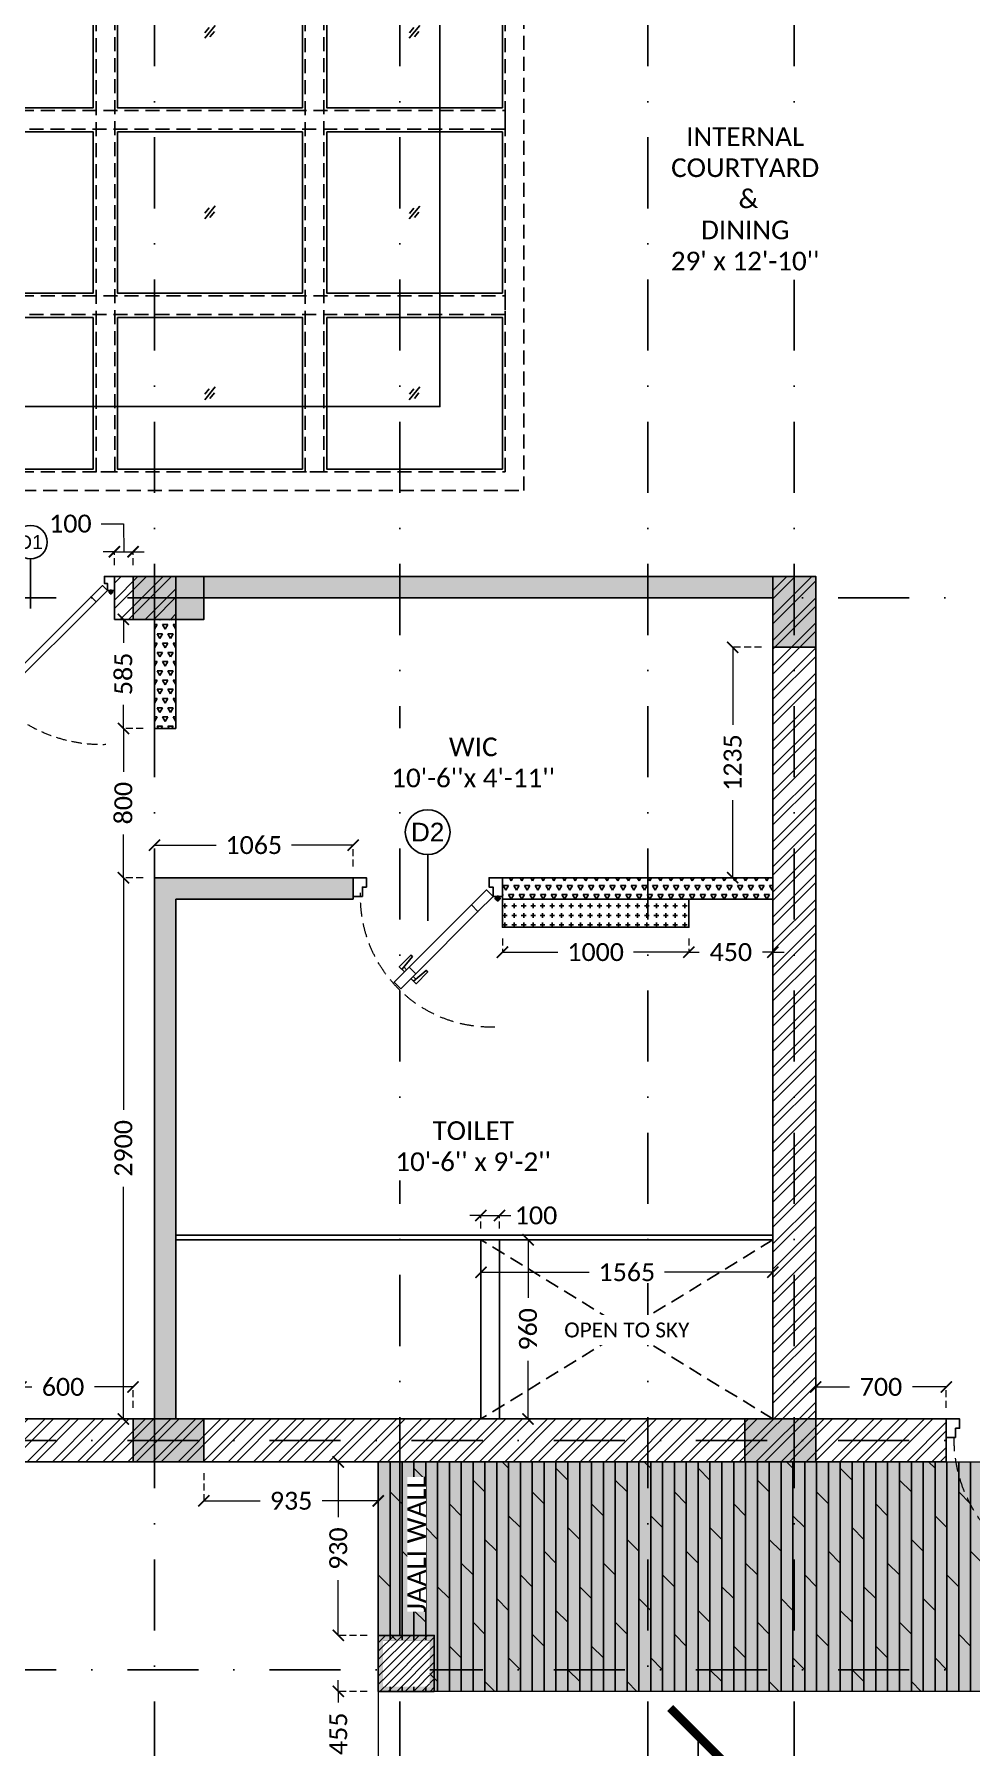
# Model space of a CAD drawing. Header units: millimetres. Extents: x -15000 to 28550, y -17045 to 28620.
# Drawn here: x 4350 to 9371, y -1527 to 7650 of the extents above; entities that cross this region are included whole.
import ezdxf
from ezdxf.enums import TextEntityAlignment as Align

# ---------------------------------------------------------------- set-up
doc = ezdxf.new("R2010")
doc.units = ezdxf.units.MM
doc.header["$LTSCALE"] = 150
for name, pattern in [('3BHK-W(SB)$0$HIDDEN', [0.375, 0.25, -0.125]), ('DASHDOTX2', [50.8, 25.4, -12.7, 0, -12.7]), ('DASHED', [0.75, 0.5, -0.25]), ('HIDDEN', [0])]:
    doc.linetypes.add(name, pattern=pattern)
for name, color, linetype in [('ad-Arrow', 32, 'Continuous'), ('ad-Column', 3, 'Continuous'), ('ad-Column Hatch', 125, 'Continuous'), ('ad-Door', 11, 'Continuous'), ('ad-Elevation 10', 8, 'Continuous'), ('ad-Furniture', 8, 'Continuous'), ('ad-Grid', 8, 'DASHDOTX2'), ('ad-Ledge wall', 6, 'Continuous'), ('ad-MS Columns', 1, 'Continuous'), ('ad-RCC', 3, 'Continuous'), ('ad-RCC Hatch', 125, 'Continuous'), ('ad-Text main', 7, 'Continuous'), ('ad-Text Main_Door&window Label', 7, 'Continuous'), ('ad-Wall', 240, 'Continuous'), ('ad-Wall hatch', 8, 'Continuous')]:
    doc.layers.add(name, color=color, linetype=linetype)
doc.layers.add('ad-Dimension', color=5, linetype='Continuous', lineweight=0, true_color=0x0000ff)
doc.layers.add('ad-Glass Sectionline', color=140, linetype='Continuous', true_color=0x00bfff)
doc.layers.add('ad-Verandah', color=7, linetype='Continuous', true_color=0xa57c52)
doc.layers.get('ad-Furniture').off()
doc.styles.add('6 U T S R N_Corridor-Basement$0$Standard', font='arial.ttf')
doc.styles.add('New Text Style', font='arial.ttf', dxfattribs={"height": 100})
doc.styles.get("Standard").update_dxf_attribs({"font": 'calibril.ttf'})
doc.dimstyles.new('A-100-DIM-INT (MM-FT)', dxfattribs={"dimscale": 50, "dimtxt": 2.4, "dimasz": 1, "dimexe": 5, "dimexo": 100, "dimgap": 1, "dimtad": 0, "dimdec": 0, "dimdsep": 46, "dimtxsty": 'Standard', "dimblk": 'ARCHTICK', "dimcen": 0.025, "dimse1": 1, "dimse2": 1, "dimclrd": 256, "dimclre": 256, "dimclrt": 256, "dimazin": 2, "dimtfac": 1, "dimtdec": 0, "dimtix": 1, "dimtmove": 2, "dimatfit": 3, "dimldrblk": 'ARCHTICK', "dimfxl": 1, "dimtolj": 1, "dimtzin": 0, "dimarcsym": 0})
doc.dimstyles.new('A-75-DIM-INT (Framing)', dxfattribs={"dimscale": 100, "dimtxt": 0.8, "dimasz": 0.5, "dimexe": 0, "dimexo": 0.5, "dimgap": 0.5, "dimtad": 0, "dimdec": 0, "dimdsep": 46, "dimtxsty": 'Standard', "dimblk": 'ARCHTICK', "dimcen": 0.025, "dimclrd": 256, "dimclre": 256, "dimclrt": 256, "dimazin": 2, "dimtfac": 1, "dimtdec": 0, "dimtmove": 1, "dimatfit": 0, "dimldrblk": 'ARCHTICK', "dimfxl": 1, "dimtfill": 1, "dimtolj": 1, "dimtzin": 0, "dimarcsym": 0})

# ---------------------------------------------------------------- blocks, each defined once
blk = doc.blocks.new('1625W_Grid')
at = {"layer": 'ad-Grid', "ltscale": 0.1}
for points in [[(7993.6, -3643.6), (7993.6, -3393.6), (7640, -3190), (7640, 15870), (7993.6, 16073.6), (7993.6, 16323.6)], [(4995, -3190), (4995, 15870)], [(6310, -3190), (6310, 15870)], [(8425, -3190), (8425, 15870)], [(15900, 4630), (-3780, 4630)], [(15900, 115), (-3780, 115)], [(15900, -1115), (-3780, -1115)]]:
    blk.add_lwpolyline(points, dxfattribs=at)
blk = doc.blocks.new('_ArchTick')
at = {"color": 0, "linetype": 'ByBlock', "const_width": 0.15}
blk.add_lwpolyline([(-0.5, -0.5), (0.5, 0.5)], dxfattribs=at)
blk = doc.blocks.new('A$Cfbd26d3a')
at = {"transparency": 33554559}
h = blk.add_hatch(color=256, dxfattribs=at)
h.dxf.hatch_style = 1
h.set_gradient(color1=(153, 204, 0), color2=(63, 127, 0), name='INVSPHERICAL')
h.paths.add_polyline_path([(0, 960), (-1465, 960), (-1465, 0), (0, 0)])
at = {"layer": 'ad-Elevation 10', "linetype": 'DASHED'}
for points in [[(0, 0), (-1565, 960)], [(0, 960), (-1565, 0)]]:
    blk.add_lwpolyline(points, dxfattribs=at)
at = {"layer": 'ad-Elevation 10'}
for points in [[(-1565, 0), (-1465, 0), (-1465, 960), (-1565, 960)], [(0, 960), (-1465, 960), (-1465, 0), (0, 0)]]:
    blk.add_lwpolyline(points, close=True, dxfattribs=at)
at = {"layer": 'ad-Text main', "color": 0, "insert": (-782.6, 476.4), "char_height": 80, "width": 664.949, "attachment_point": 5, "bg_fill": 2}
blk.add_mtext('OPEN TO SKY', dxfattribs=at)
blk = doc.blocks.new('$ZCDB_AUDIT_GENERATED_C85C')
at = {"color": 8}
for points in [[(675, 75), (141.8, 359.5)], [(50, 25), (50, 0), (0, 0), (0, 50), (25, 50)], [(700, 0), (0, 0)], [(625, 75), (75, 75)], [(625, 25), (75, 25)], [(675, 50), (700, 50), (700, 0), (650, 0), (650, 25)]]:
    blk.add_lwpolyline(points, dxfattribs=at)
for points in [[(75, 25), (25, 25), (25, 75), (75, 75)], [(675, 25), (625, 25), (625, 75), (675, 75)]]:
    blk.add_lwpolyline(points, close=True, dxfattribs=at)
at = {"color": 140}
for points in [[(625, 60), (75, 60)], [(625, 40), (75, 40)]]:
    blk.add_lwpolyline(points, dxfattribs=at)
at = {"color": 8, "linetype": 'HIDDEN'}
blk.add_arc((497.1, 38.3), 473.6, 122.81509, 175.55912, dxfattribs=at)
blk = doc.blocks.new('*U128')
blk.add_blockref('$ZCDB_AUDIT_GENERATED_C85C', (0, 0))
blk = doc.blocks.new('zw$B45')
blk.add_wipeout([(0, 0), (115, 0), (115, -930), (0, -930)])
at = {"layer": 'ad-Elevation 10'}
blk.add_lwpolyline([(115, -930), (115, 0), (0, 0), (0, -930)], close=True, dxfattribs=at)
at = {"layer": 'ad-Elevation 10', "insert": (205.6, -442, 0), "char_height": 100, "width": 720.07, "attachment_point": 5, "rotation": 90, "style": '6 U T S R N_Corridor-Basement$0$Standard', "bg_fill": 3, "box_fill_scale": 1, "bg_fill_color": 257, "bg_fill_transparency": 0}
blk.add_mtext('{\\fCalibri Light|b0|i0|c0|p34;JAALI WALL}', dxfattribs=at)
blk = doc.blocks.new('zw$EEF9')
at = {"layer": 'ad-Glass Sectionline'}
for points in [[(-28.2, -34.6), (28.2, 34.6)], [(-26.8, -5.8), (-3.4, 23.4)], [(-0.3, -27.4), (23.6, 1.4)]]:
    blk.add_lwpolyline(points, dxfattribs=at)
blk = doc.blocks.new('A$C27ce84ff')
at = {"true_color": 0x7f5f3f, "transparency": 33554610}
h = blk.add_hatch(dxfattribs=at)
h.set_pattern_fill('DOTS', color=37, scale=20, angle=360)
h.set_pattern_definition([(360, (-800139.518, 271344.397), (15.875, 31.75), [0, -31.75])])
h.paths.add_polyline_path([(450, -2530), (2915, -2530), (2915, -450), (450, -450)])
at = {"layer": 'ad-Elevation 10', "linetype": 'DASHED'}
for points in [[(0, -2980), (3365, -2980), (3365, 0), (0, 0)], [(100, -2880), (3265, -2880), (3265, -100), (100, -100)], [(1071.7, -100), (1171.7, -100), (1171.7, -2880), (1071.7, -2880)], [(2193.3, -100), (2293.3, -100), (2293.3, -2880), (2193.3, -2880)], [(100, -943.3), (3265, -943.3), (3265, -1043.3), (100, -1043.3)], [(100, -1936.7), (3265, -1936.7), (3265, -2036.7), (100, -2036.7)]]:
    blk.add_lwpolyline(points, close=True, dxfattribs=at)
at = {"layer": 'ad-Elevation 10'}
blk.add_lwpolyline([(450, -2530), (2915, -2530), (2915, -450), (450, -450)], close=True, dxfattribs=at)
at = {"layer": 'ad-Glass Sectionline', "transparency": 33554585}
for points in [[(115, -115), (1056.7, -115), (1056.7, -928.3), (115, -928.3)], [(1186.7, -115), (2178.3, -115), (2178.3, -928.3), (1186.7, -928.3)], [(2308.3, -115), (3250, -115), (3250, -928.3), (2308.3, -928.3)], [(115, -1058.3), (1056.7, -1058.3), (1056.7, -1921.7), (115, -1921.7)], [(1186.7, -1058.3), (2178.3, -1058.3), (2178.3, -1921.7), (1186.7, -1921.7)], [(2308.3, -1058.3), (3250, -1058.3), (3250, -1921.7), (2308.3, -1921.7)], [(1056.7, -2051.7), (115, -2051.7), (115, -2865), (1056.7, -2865)], [(1186.7, -2051.7), (2178.3, -2051.7), (2178.3, -2865), (1186.7, -2865)], [(2308.3, -2051.7), (3250, -2051.7), (3250, -2865), (2308.3, -2865)]]:
    blk.add_lwpolyline(points, close=True, dxfattribs=at)
for p in [(585.8, -521.7), (1682.5, -521.7), (2779.2, -521.7), (585.8, -1490), (1682.4, -1488.3), (2779.2, -1490), (585.8, -2458.3), (1682.5, -2458.3), (2779.2, -2458.3)]:
    blk.add_blockref('zw$EEF9', p)
at = {"layer": 'ad-Text main', "insert": (1682.5, 80.9), "char_height": 80, "width": 1164.819, "attachment_point": 5}
blk.add_mtext('SKYLIGHT ABOVE', dxfattribs=at)
blk = doc.blocks.new('zw$66EE')
blk.add_blockref('A$C27ce84ff', (3610, 8185))
at = {"rotation": 359.9999999999998}
blk.add_blockref('A$Cfbd26d3a', (8310, 230), dxfattribs=at)
at = {"layer": 'ad-Furniture'}
blk.add_blockref('zw$B45', (6195, 0), dxfattribs=at)
at = {"layer": 'ad-Glass Sectionline'}
blk.add_lwpolyline([(8310, 1215), (5110, 1215), (5110, 1190), (8310, 1190)], close=True, dxfattribs=at)
at = {"xscale": -1, "rotation": 179.9999999999999}
blk.add_blockref('*U128', (6045, 1215), dxfattribs=at)
blk = doc.blocks.new('zw$6540')
at = {"layer": 'ad-Text main', "char_height": 100, "attachment_point": 5, "bg_fill": 2}
for s, insert, width in [("INTERNAL COURTYARD^J & ^JDINING\\P29' x 12'-10''", (8161.8, 6768), 930.855), ("WIC\\P10'-6''x 4'-11''", (6703.8, 3747.8), 1380.84), ("TOILET\\P10'-6'' x 9'-2''", (6703.8, 1691.2), 1380.84)]:
    blk.add_mtext(s, dxfattribs=dict(at, insert=insert, width=width))
blk = doc.blocks.new('*U149')
for p, q in [((-8, -111), (-42, -111)), ((-25, -128), (-25, -94)), ((-811, -761), (-796, -776)), ((-746, -826), (-761, -811))]:
    blk.add_line(p, q)
for points in [[(-1150, -100), (-1150, -50), (-1129, -50), (-1129, -36), (-1129, 0), (-1200, 0), (-1200, -100)], [(-50, -100), (0, -100), (0, 0), (-71, 0), (-71, -36), (-71, -50), (-50, -50)], [(-50, -100), (-131, -181), (-166, -145), (-85, -65)], [(-131, -181), (-747, -797), (-782, -762), (-166, -145)], [(-828, -878), (-747, -797), (-782, -762), (-863, -842)]]:
    blk.add_lwpolyline(points, close=True)
for points in [[(-808, -787), (-836, -760), (-773, -697), (-765, -705), (-822, -774)], [(-773, -823), (-745, -850), (-683, -788), (-690, -780), (-759, -837)]]:
    blk.add_lwpolyline(points)
blk.add_circle((-25, -111), 11.1)
at = {"color": 8, "linetype": 'DASHED', "lineweight": 0}
blk.add_arc((-93, -153), 1047, 178.1881, 271.8119, dxfattribs=at)
at = {"layer": 'ad-Text Main_Door&window Label'}
blk.add_line((-600, 125), (-600, -230), dxfattribs=at)
blk.add_circle((-600, 245), 120, dxfattribs=at)
at = {"layer": 'ad-Text Main_Door&window Label', "style": 'New Text Style'}
blk.add_attdef('D1', text='', height=100, dxfattribs=at).set_placement((-600, 245), align=Align.MIDDLE_CENTER)
blk = doc.blocks.new('*U154')
for p, q in [((8.3, -111.1), (41.7, -111.1)), ((25, -127.8), (25, -94.4)), ((563.8, -513.3), (548.9, -528.2)), ((498.7, -578.5), (513.6, -563.6))]:
    blk.add_line(p, q)
for points in [[(50, -100), (0, -100), (0, 0), (71.4, 0), (71.4, -35.7), (71.4, -50), (50, -50)], [(800, -100), (800, -50), (778.6, -50), (778.6, -35.7), (778.6, 0), (850, 0), (850, -100)], [(50, -100), (130.8, -180.8), (166.2, -145.5), (85.4, -64.6)], [(130.8, -180.8), (499.5, -549.5), (534.9, -514.2), (166.2, -145.5)], [(580.3, -630.3), (499.5, -549.5), (534.9, -514.2), (615.7, -595)]]:
    blk.add_lwpolyline(points, close=True)
for points in [[(560.7, -540), (588.2, -512.5), (525.4, -449.7), (517.5, -457.6), (574.5, -526.2)], [(525.4, -575.4), (497.9, -602.8), (435.1, -540), (442.9, -532.2), (511.5, -589.2)]]:
    blk.add_lwpolyline(points)
blk.add_circle((25, -111.1), 11.1)
at = {"color": 8, "linetype": 'DASHED', "lineweight": 0}
blk.add_arc((66, -108.5), 741.9, 268.18808, 1.81192, dxfattribs=at)
at = {"layer": 'ad-Text Main_Door&window Label'}
blk.add_line((425, 125), (425, -230), dxfattribs=at)
blk.add_circle((425.3, 245), 120, dxfattribs=at)
at = {"layer": 'ad-Text Main_Door&window Label', "style": 'New Text Style'}
blk.add_attdef('D1', text='', height=100, dxfattribs=at).set_placement((425.3, 245), align=Align.MIDDLE_CENTER)
blk = doc.blocks.new('*U151')
for p, q in [((-528.5, 478), (-513.6, 492.9)), ((-463.3, 543.1), (-478.2, 528.2)), ((-8.3, 111.1), (-41.7, 111.1)), ((-25, 127.8), (-25, 94.4))]:
    blk.add_line(p, q)
for points in [[(-545, 595), (-464.2, 514.2), (-499.5, 478.8), (-580.3, 559.6)], [(-130.8, 180.8), (-464.2, 514.2), (-499.5, 478.8), (-166.2, 145.5)], [(-750, 100), (-750, 50), (-728.6, 50), (-728.6, 35.7), (-728.6, 0), (-800, 0), (-800, 100)], [(-50, 100), (-130.8, 180.8), (-166.2, 145.5), (-85.4, 64.6)], [(-50, 100), (0, 100), (0, 0), (-71.4, 0), (-71.4, 35.7), (-71.4, 50), (-50, 50)]]:
    blk.add_lwpolyline(points, close=True)
for points in [[(-490, 540), (-462.5, 567.5), (-399.7, 504.7), (-407.6, 496.8), (-476.2, 553.8)], [(-525.4, 504.7), (-552.8, 477.2), (-490, 414.3), (-482.2, 422.2), (-539.2, 490.8)]]:
    blk.add_lwpolyline(points)
blk.add_circle((-25, 111.1), 11.1)
at = {"color": 8, "linetype": 'DASHED', "lineweight": 0}
blk.add_arc((-62.1, 102.1), 698.3, 88.18808, 181.81192, dxfattribs=at)
at = {"layer": 'ad-Text Main_Door&window Label'}
blk.add_line((-400, -125), (-400, 230), dxfattribs=at)
blk.add_circle((-400.3, -245), 120, dxfattribs=at)
at = {"layer": 'ad-Text Main_Door&window Label', "style": 'New Text Style'}
blk.add_attdef('D1', text='', height=100, dxfattribs=at).set_placement((-400.3, -245), align=Align.MIDDLE_CENTER)
blk = doc.blocks.new('zw$6266')
at = {"layer": 'ad-Wall hatch', "transparency": 33554610}
h = blk.add_hatch(dxfattribs=at)
h.set_pattern_fill('ANSI32', color=256, scale=10)
h.set_pattern_definition([(45, (388744.33, 102900.03), (-67.35192, 67.35192), []), (45, (388789.235, 102900.03), (-67.35192, 67.35192), [])])
h.paths.add_polyline_path([(230, 8875), (230, 9105), (0, 9105), (0, 8645), (2830, 8645), (2830, 4745), (0, 4745), (0, 0), (9240, 0), (9240, 230), (8540, 230), (8540, 4745), (8310, 4745), (8310, 230), (230, 230), (230, 4515), (3880, 4515), (3880, 4745), (3060, 4745), (3060, 8875)])
h = blk.add_hatch(dxfattribs=at)
h.set_pattern_fill('ANSI32', color=256, scale=10)
h.set_pattern_definition([(45, (-426007.42, 282103.77), (-67.351921, 67.351921), []), (45, (-425962.52, 282103.77), (-67.351921, 67.351921), [])])
h.paths.add_polyline_path([(4780, 4515), (5110, 4515), (5110, 4745), (4780, 4745)])
h = blk.add_hatch(dxfattribs=at)
h.set_pattern_fill('TRIANG', color=256, scale=6)
h.set_pattern_definition([(60, (11478.835, 4630), (-28.575, 49.49335), [28.575, -28.575]), (120, (11478.835, 4630), (-57.15, 3e-08), [28.575, -28.575]), (0, (11464.547, 4654.747), (28.575, 49.49335), [28.575, -28.575])])
h.paths.add_polyline_path([(5110, 4630), (8310, 4630), (8310, 4745), (5110, 4745)])
h = blk.add_hatch(dxfattribs=at)
h.set_pattern_fill('TRIANG', color=256, scale=6)
h.set_pattern_definition([(60, (5110, 10500), (-28.575, 49.49335), [28.575, -28.575]), (120, (5110, 10500), (-57.15, 3e-08), [28.575, -28.575]), (0, (5095.712, 10524.747), (28.575, 49.49335), [28.575, -28.575])])
h.paths.add_polyline_path([(5110, 3930.1), (5110, 4515), (4995, 4515), (4995, 3930.1)])
h = blk.add_hatch(dxfattribs=at)
h.set_pattern_fill('TRIANG', color=256, scale=6)
h.set_pattern_definition([(60, (5720.683, 13626.185), (-28.575, 49.49335), [28.575, -28.575]), (120, (5720.683, 13626.185), (-57.15, 3e-08), [28.575, -28.575]), (0, (5706.395, 13650.93), (28.575, 49.49335), [28.575, -28.575])])
h.paths.add_polyline_path([(6060, 3015), (6060, 3130), (4995, 3130), (4995, 230), (5110, 230), (5110, 3015)])
h = blk.add_hatch(dxfattribs=at)
h.set_pattern_fill('TRIANG', color=256, scale=6)
h.set_pattern_definition([(60, (11478.835, 3015), (-28.575, 49.49335), [28.575, -28.575]), (120, (11478.835, 3015), (-57.15, 3e-08), [28.575, -28.575]), (0, (11464.547, 3039.747), (28.575, 49.49335), [28.575, -28.575])])
h.paths.add_polyline_path([(6860, 3015), (8310, 3015), (8310, 3130), (6860, 3130)])
h = blk.add_hatch(dxfattribs=at)
h.set_pattern_fill('PLUS', color=256, scale=2)
h.set_pattern_definition([(0, (6860, 2877.7), (0, 50.8), [25.4, -25.4]), (90, (6872.7, 2865), (-50.8, 3e-15), [25.4, -25.4])])
h.paths.add_polyline_path([(6860, 3015), (7860, 3015), (7860, 2865), (6860, 2865)])
at = {"layer": 'ad-Ledge wall'}
blk.add_lwpolyline([(6860, 3015), (7860, 3015), (7860, 2865), (6860, 2865)], close=True, dxfattribs=at)
at = {"layer": 'ad-Wall'}
for points in [[(230, 8875), (230, 9105), (0, 9105), (0, 8645), (2830, 8645), (2830, 4745), (0, 4745), (0, 0), (9240, 0), (9240, 230), (8540, 230), (8540, 4745), (8310, 4745), (8310, 230), (230, 230), (230, 4515), (3880, 4515), (3880, 4745), (3060, 4745), (3060, 8875)], [(4780, 4515), (5110, 4515), (5110, 4745), (4780, 4745)], [(5110, 4630), (8310, 4630), (8310, 4745), (5110, 4745)], [(5110, 3930.1), (5110, 4515), (4995, 4515), (4995, 3930.1)], [(6060, 3015), (6060, 3130), (4995, 3130), (4995, 230), (5110, 230), (5110, 3015)], [(6860, 3015), (8310, 3015), (8310, 3130), (6860, 3130)]]:
    blk.add_lwpolyline(points, close=True, dxfattribs=at)
at = {"layer": 'ad-Door', "ltscale": 5, "xscale": 0.7499999997027537, "yscale": 0.7499999997027537, "zscale": 0.7499999997027537}
blk.add_blockref('*U149', (4780, 4745), dxfattribs=at).add_auto_attribs({'D1': 'D1'})
at = {"layer": 'ad-Door', "ltscale": 5}
ref = blk.add_blockref('*U151', (6860, 3130), dxfattribs=dict(at, xscale=-1, rotation=180))
ref.add_attrib('D1', 'D2', dxfattribs={"layer": 'ad-Text Main_Door&window Label', "height": 100, "style": 'New Text Style'}).set_placement((6459.7, 3375), align=Align.MIDDLE_CENTER)
ref = blk.add_blockref('*U154', (10090, 230), dxfattribs=dict(at, xscale=-1, rotation=359.9999999999999))
ref.add_attrib('D1', 'D3', dxfattribs={"layer": 'ad-Text Main_Door&window Label', "height": 100, "rotation": 360, "style": 'New Text Style'}).set_placement((9664.7, 476.8), align=Align.MIDDLE_CENTER)
blk = doc.blocks.new('zw$B0BD')
blk.add_wipeout([(0, 0), (250, 0), (250, -250), (0, -250)])
at = {"layer": 'ad-MS Columns'}
h = blk.add_hatch(dxfattribs=at)
h.set_pattern_fill('ANSI31', color=256, scale=10)
h.set_pattern_definition([(45, (4e-12, -250), (-22.4506, 22.4506), [])])
h.paths.add_polyline_path([(0, 0), (250, 0), (250, -250), (0, -250)])
at = {"layer": 'ad-MS Columns', "const_width": 1}
blk.add_lwpolyline([(0, 0), (250, 0), (250, -250), (0, -250)], close=True, dxfattribs=at)
blk = doc.blocks.new('A$Cc8f236af')
at = {"layer": 'ad-MS Columns'}
blk.add_blockref('zw$B0BD', (-5900, -14575), dxfattribs=at)
blk = doc.blocks.new('zw$6AA0')
at = {"layer": 'ad-Column Hatch', "transparency": 33554687}
h = blk.add_hatch(color=256, dxfattribs=at)
h.dxf.hatch_style = 1
h.paths.add_polyline_path([(0, -230), (380, -230), (380, 0), (0, 0)])
at = {"layer": 'ad-Column'}
blk.add_lwpolyline([(0, -230), (380, -230), (380, 0), (0, 0)], close=True, dxfattribs=at)
blk = doc.blocks.new('A$C42b14ea2')
at = {"layer": 'ad-RCC Hatch', "transparency": 33554687}
h = blk.add_hatch(dxfattribs=at)
h.set_pattern_fill('ANSI31', color=256, scale=10)
h.set_pattern_definition([(45, (13250, 8645), (-22.45064, 22.45064), [])])
h.paths.add_polyline_path([(0, 0), (300, 0), (300, 300), (0, 300)])
at = {"layer": 'ad-RCC'}
blk.add_lwpolyline([(0, 0), (300, 0), (300, 300), (0, 300)], close=True, dxfattribs=at)
blk = doc.blocks.new('1625W_Columns')
at = {"layer": 'ad-Column', "xscale": -1}
for p, rotation in [((4880, 4515), 180), ((8540, 4365), 270), ((4880, 0), 180), ((8160, 0), 180)]:
    blk.add_blockref('zw$6AA0', p, dxfattribs=dict(at, rotation=rotation))
at = {"layer": 'ad-RCC'}
blk.add_blockref('A$C42b14ea2', (6195, -1230), dxfattribs=at)
blk = doc.blocks.new('*D41')
at = {"layer": 'ad-Dimension', "lineweight": -2}
for p, q in [((5980.6, -14850), (5980.6, -14790)), ((5980.6, -14850), (5980.6, -14909.5)), ((5980.6, -15305), (5980.6, -15245.5)), ((5980.6, -15305), (5980.6, -15365))]:
    blk.add_line(p, q, dxfattribs=at)
at = {"layer": 'ad-Dimension', "linetype": '3BHK-W(SB)$0$HIDDEN', "lineweight": -2}
for p, q in [((6135, -14850), (5980.6, -14850)), ((6135, -15305), (5980.6, -15305))]:
    blk.add_line(p, q, dxfattribs=at)
at = {"layer": 'Defpoints', "color": 0}
for p in [(5980.6, -14850), (6195, -14850), (6195, -15305)]:
    blk.add_point(p, dxfattribs=at)
at = {"layer": 'ad-Dimension', "lineweight": -2, "xscale": 60, "yscale": 60, "zscale": 60}
for p, rotation in [((5980.6, -14850), 270), ((5980.6, -15305), 90)]:
    blk.add_blockref('_ArchTick', p, dxfattribs=dict(at, rotation=rotation))
at = {"layer": 'ad-Dimension', "insert": (5980.6, -15077.5), "char_height": 96, "attachment_point": 5, "rotation": 90, "bg_fill": 3, "box_fill_scale": 1.1, "bg_fill_color": 257, "bg_fill_transparency": 0}
blk.add_mtext('\\A1;455', dxfattribs=at)
blk = doc.blocks.new('*D45')
at = {"layer": 'ad-Dimension', "linetype": '3BHK-W(SB)$0$HIDDEN', "lineweight": -2}
for p, q in [((6135, -13620), (5980.6, -13620)), ((6135, -14550), (5980.6, -14550))]:
    blk.add_line(p, q, dxfattribs=at)
at = {"layer": 'ad-Dimension', "lineweight": -2}
for p, q in [((5980.6, -13620), (5980.6, -13916.3)), ((5980.6, -14550), (5980.6, -14253.7))]:
    blk.add_line(p, q, dxfattribs=at)
at = {"layer": 'Defpoints', "color": 0}
for p in [(6195, -13620), (5980.6, -14550), (6195, -14550)]:
    blk.add_point(p, dxfattribs=at)
at = {"layer": 'ad-Dimension', "lineweight": -2, "xscale": 60, "yscale": 60, "zscale": 60}
for p, rotation in [((5980.6, -13620), 90), ((5980.6, -14550), 270)]:
    blk.add_blockref('_ArchTick', p, dxfattribs=dict(at, rotation=rotation))
at = {"layer": 'ad-Dimension', "insert": (5980.6, -14085), "char_height": 96, "attachment_point": 5, "rotation": 90, "bg_fill": 3, "box_fill_scale": 1.1, "bg_fill_color": 257, "bg_fill_transparency": 0}
blk.add_mtext('\\A1;930', dxfattribs=at)
blk = doc.blocks.new('*D46')
at = {"layer": 'ad-Dimension', "linetype": '3BHK-W(SB)$0$HIDDEN', "lineweight": -2}
for p, q in [((5260, -13680), (5260, -13828.9)), ((6195, -13680), (6195, -13828.9))]:
    blk.add_line(p, q, dxfattribs=at)
at = {"layer": 'ad-Dimension', "lineweight": -2}
for p, q in [((5260, -13828.9), (5560.9, -13828.9)), ((6195, -13828.9), (5894.1, -13828.9))]:
    blk.add_line(p, q, dxfattribs=at)
at = {"layer": 'Defpoints', "color": 0}
for p in [(5260, -13620), (6195, -13620), (6195, -13828.9)]:
    blk.add_point(p, dxfattribs=at)
at = {"layer": 'ad-Dimension', "lineweight": -2, "xscale": 60, "yscale": 60, "zscale": 60, "rotation": 180}
blk.add_blockref('_ArchTick', (5260, -13828.9), dxfattribs=at)
at = {"layer": 'ad-Dimension', "lineweight": -2, "xscale": 60, "yscale": 60, "zscale": 60}
blk.add_blockref('_ArchTick', (6195, -13828.9), dxfattribs=at)
at = {"layer": 'ad-Dimension', "insert": (5727.5, -13828.9), "char_height": 96, "attachment_point": 5, "bg_fill": 3, "box_fill_scale": 1.1, "bg_fill_color": 257, "bg_fill_transparency": 0}
blk.add_mtext('\\A1;935', dxfattribs=at)
blk = doc.blocks.new('*D56')
at = {"layer": 'ad-Dimension', "linetype": '3BHK-W(SB)$0$HIDDEN', "lineweight": -2}
for p, q in [((8540, -13330), (8540, -13218.6)), ((9240, -13330), (9240, -13218.6))]:
    blk.add_line(p, q, dxfattribs=at)
at = {"layer": 'ad-Dimension', "lineweight": -2}
for p, q in [((8540, -13218.6), (8721.9, -13218.6)), ((9240, -13218.6), (9058.1, -13218.6))]:
    blk.add_line(p, q, dxfattribs=at)
at = {"layer": 'Defpoints', "color": 0}
for p in [(9240, -13218.6), (8540, -13390), (9240, -13390)]:
    blk.add_point(p, dxfattribs=at)
at = {"layer": 'ad-Dimension', "lineweight": -2, "xscale": 60, "yscale": 60, "zscale": 60, "rotation": 180}
blk.add_blockref('_ArchTick', (8540, -13218.6), dxfattribs=at)
at = {"layer": 'ad-Dimension', "lineweight": -2, "xscale": 60, "yscale": 60, "zscale": 60}
blk.add_blockref('_ArchTick', (9240, -13218.6), dxfattribs=at)
at = {"layer": 'ad-Dimension', "insert": (8890, -13218.6), "char_height": 96, "attachment_point": 5, "bg_fill": 3, "box_fill_scale": 1.1, "bg_fill_color": 257, "bg_fill_transparency": 0}
blk.add_mtext('\\A1;700', dxfattribs=at)
blk = doc.blocks.new('*D57')
at = {"layer": 'ad-Dimension', "linetype": '3BHK-W(SB)$0$HIDDEN', "lineweight": -2}
for p, q in [((8250, -9255), (8094.8, -9255)), ((8250, -10490), (8094.8, -10490))]:
    blk.add_line(p, q, dxfattribs=at)
at = {"layer": 'ad-Dimension', "lineweight": -2}
for p, q in [((8094.8, -9255), (8094.8, -9671.2)), ((8094.8, -10490), (8094.8, -10073.8))]:
    blk.add_line(p, q, dxfattribs=at)
at = {"layer": 'Defpoints', "color": 0}
for p in [(8310, -9255), (8094.8, -10490), (8310, -10490)]:
    blk.add_point(p, dxfattribs=at)
at = {"layer": 'ad-Dimension', "lineweight": -2, "xscale": 60, "yscale": 60, "zscale": 60}
for p, rotation in [((8094.8, -9255), 90), ((8094.8, -10490), 270)]:
    blk.add_blockref('_ArchTick', p, dxfattribs=dict(at, rotation=rotation))
at = {"layer": 'ad-Dimension', "insert": (8094.8, -9872.5), "char_height": 96, "attachment_point": 5, "rotation": 90, "bg_fill": 3, "box_fill_scale": 1.1, "bg_fill_color": 257, "bg_fill_transparency": 0}
blk.add_mtext('\\A1;1235', dxfattribs=at)
blk = doc.blocks.new('*D58')
at = {"layer": 'ad-Dimension', "linetype": '3BHK-W(SB)$0$HIDDEN', "lineweight": -2}
for p, q in [((4995, -10430), (4995, -10315.3)), ((6060, -10430), (6060, -10315.3))]:
    blk.add_line(p, q, dxfattribs=at)
at = {"layer": 'ad-Dimension', "lineweight": -2}
for p, q in [((4995, -10315.3), (5326.2, -10315.3)), ((6060, -10315.3), (5728.8, -10315.3))]:
    blk.add_line(p, q, dxfattribs=at)
at = {"layer": 'Defpoints', "color": 0}
for p in [(6060, -10315.3), (4995, -10490), (6060, -10490)]:
    blk.add_point(p, dxfattribs=at)
at = {"layer": 'ad-Dimension', "lineweight": -2, "xscale": 60, "yscale": 60, "zscale": 60, "rotation": 180}
blk.add_blockref('_ArchTick', (4995, -10315.3), dxfattribs=at)
at = {"layer": 'ad-Dimension', "lineweight": -2, "xscale": 60, "yscale": 60, "zscale": 60}
blk.add_blockref('_ArchTick', (6060, -10315.3), dxfattribs=at)
at = {"layer": 'ad-Dimension', "insert": (5527.5, -10315.3), "char_height": 96, "attachment_point": 5, "bg_fill": 3, "box_fill_scale": 1.1, "bg_fill_color": 257, "bg_fill_transparency": 0}
blk.add_mtext('\\A1;1065', dxfattribs=at)
blk = doc.blocks.new('*D64')
at = {"layer": 'ad-Dimension', "linetype": '3BHK-W(SB)$0$HIDDEN', "lineweight": -2}
for p, q in [((4280, -13330), (4280, -13218.6)), ((4880, -13330), (4880, -13218.6))]:
    blk.add_line(p, q, dxfattribs=at)
at = {"layer": 'ad-Dimension', "lineweight": -2}
for p, q in [((4280, -13218.6), (4337.3, -13218.6)), ((4880, -13218.6), (4672.7, -13218.6))]:
    blk.add_line(p, q, dxfattribs=at)
at = {"layer": 'Defpoints', "color": 0}
for p in [(4880, -13218.6), (4280, -13390), (4880, -13390)]:
    blk.add_point(p, dxfattribs=at)
at = {"layer": 'ad-Dimension', "lineweight": -2, "xscale": 60, "yscale": 60, "zscale": 60, "rotation": 180}
blk.add_blockref('_ArchTick', (4280, -13218.6), dxfattribs=at)
at = {"layer": 'ad-Dimension', "lineweight": -2, "xscale": 60, "yscale": 60, "zscale": 60}
blk.add_blockref('_ArchTick', (4880, -13218.6), dxfattribs=at)
at = {"layer": 'ad-Dimension', "insert": (4505, -13218.6), "char_height": 96, "attachment_point": 5, "bg_fill": 3, "box_fill_scale": 1.1, "bg_fill_color": 257, "bg_fill_transparency": 0}
blk.add_mtext('\\A1;600', dxfattribs=at)
blk = doc.blocks.new('*D65')
at = {"layer": 'ad-Dimension', "linetype": '3BHK-W(SB)$0$HIDDEN', "lineweight": -2}
for p, q in [((4935, -9105), (4828.4, -9105)), ((4935, -9690), (4828.4, -9690))]:
    blk.add_line(p, q, dxfattribs=at)
at = {"layer": 'ad-Dimension', "lineweight": -2}
for p, q in [((4828.4, -9105), (4828.4, -9231.3)), ((4828.4, -9690), (4828.4, -9563.7))]:
    blk.add_line(p, q, dxfattribs=at)
at = {"layer": 'Defpoints', "color": 0}
for p in [(4995, -9105), (4828.4, -9690), (4995, -9690)]:
    blk.add_point(p, dxfattribs=at)
at = {"layer": 'ad-Dimension', "lineweight": -2, "xscale": 60, "yscale": 60, "zscale": 60}
for p, rotation in [((4828.4, -9105), 90), ((4828.4, -9690), 270)]:
    blk.add_blockref('_ArchTick', p, dxfattribs=dict(at, rotation=rotation))
at = {"layer": 'ad-Dimension', "insert": (4828.4, -9397.5), "char_height": 96, "attachment_point": 5, "rotation": 90, "bg_fill": 3, "box_fill_scale": 1.1, "bg_fill_color": 257, "bg_fill_transparency": 0}
blk.add_mtext('\\A1;585', dxfattribs=at)
blk = doc.blocks.new('*D66')
at = {"layer": 'ad-Dimension', "linetype": '3BHK-W(SB)$0$HIDDEN', "lineweight": -2}
for p, q in [((4935, -9690), (4828.4, -9690)), ((4935, -10490), (4828.4, -10490))]:
    blk.add_line(p, q, dxfattribs=at)
at = {"layer": 'ad-Dimension', "lineweight": -2}
for p, q in [((4828.4, -9690), (4828.4, -9921.4)), ((4828.4, -10490), (4828.4, -10258.6))]:
    blk.add_line(p, q, dxfattribs=at)
at = {"layer": 'Defpoints', "color": 0}
for p in [(4995, -9690), (4828.4, -10490), (4995, -10490)]:
    blk.add_point(p, dxfattribs=at)
at = {"layer": 'ad-Dimension', "lineweight": -2, "xscale": 60, "yscale": 60, "zscale": 60}
for p, rotation in [((4828.4, -9690), 90), ((4828.4, -10490), 270)]:
    blk.add_blockref('_ArchTick', p, dxfattribs=dict(at, rotation=rotation))
at = {"layer": 'ad-Dimension', "insert": (4828.4, -10090), "char_height": 96, "attachment_point": 5, "rotation": 90, "bg_fill": 3, "box_fill_scale": 1.1, "bg_fill_color": 257, "bg_fill_transparency": 0}
blk.add_mtext('\\A1;800', dxfattribs=at)
blk = doc.blocks.new('*D67')
at = {"layer": 'ad-Dimension', "linetype": '3BHK-W(SB)$0$HIDDEN', "lineweight": -2}
for p, q in [((4935, -10490), (4828.4, -10490)), ((4935, -13390), (4828.4, -13390))]:
    blk.add_line(p, q, dxfattribs=at)
at = {"layer": 'ad-Dimension', "lineweight": -2}
for p, q in [((4828.4, -10490), (4828.4, -11734.3)), ((4828.4, -13390), (4828.4, -12145.7))]:
    blk.add_line(p, q, dxfattribs=at)
at = {"layer": 'Defpoints', "color": 0}
for p in [(4995, -10490), (4828.4, -13390), (4995, -13390)]:
    blk.add_point(p, dxfattribs=at)
at = {"layer": 'ad-Dimension', "lineweight": -2, "xscale": 60, "yscale": 60, "zscale": 60}
for p, rotation in [((4828.4, -10490), 90), ((4828.4, -13390), 270)]:
    blk.add_blockref('_ArchTick', p, dxfattribs=dict(at, rotation=rotation))
at = {"layer": 'ad-Dimension', "insert": (4828.4, -11940), "char_height": 96, "attachment_point": 5, "rotation": 90, "bg_fill": 3, "box_fill_scale": 1.1, "bg_fill_color": 257, "bg_fill_transparency": 0}
blk.add_mtext('\\A1;2900', dxfattribs=at)
blk = doc.blocks.new('*D68')
at = {"layer": 'ad-Dimension', "linetype": '3BHK-W(SB)$0$HIDDEN', "lineweight": -2}
for p, q in [((6860, -10815), (6860, -10888.6)), ((7860, -10815), (7860, -10888.6))]:
    blk.add_line(p, q, dxfattribs=at)
at = {"layer": 'ad-Dimension', "lineweight": -2}
for p, q in [((6860, -10888.6), (7156.6, -10888.6)), ((7860, -10888.6), (7563.4, -10888.6))]:
    blk.add_line(p, q, dxfattribs=at)
at = {"layer": 'Defpoints', "color": 0}
for p in [(6860, -10755), (7860, -10755), (7860, -10888.6)]:
    blk.add_point(p, dxfattribs=at)
at = {"layer": 'ad-Dimension', "lineweight": -2, "xscale": 60, "yscale": 60, "zscale": 60, "rotation": 180}
blk.add_blockref('_ArchTick', (6860, -10888.6), dxfattribs=at)
at = {"layer": 'ad-Dimension', "lineweight": -2, "xscale": 60, "yscale": 60, "zscale": 60}
blk.add_blockref('_ArchTick', (7860, -10888.6), dxfattribs=at)
at = {"layer": 'ad-Dimension', "insert": (7360, -10888.6), "char_height": 96, "attachment_point": 5, "bg_fill": 3, "box_fill_scale": 1.1, "bg_fill_color": 257, "bg_fill_transparency": 0}
blk.add_mtext('\\A1;1000', dxfattribs=at)
blk = doc.blocks.new('*D70')
at = {"layer": 'ad-Dimension', "lineweight": -2}
for p, q in [((4709.3, -8592.4), (4829.3, -8592.4)), ((4829.3, -8592.4), (4830, -8743.1)), ((4780, -8743.1), (4720, -8743.1)), ((4780, -8743.1), (4880, -8743.1)), ((4880, -8743.1), (4940, -8743.1))]:
    blk.add_line(p, q, dxfattribs=at)
at = {"layer": 'ad-Dimension', "linetype": '3BHK-W(SB)$0$HIDDEN', "lineweight": -2}
for p, q in [((4780, -8815), (4780, -8743.1)), ((4880, -8815), (4880, -8743.1))]:
    blk.add_line(p, q, dxfattribs=at)
at = {"layer": 'Defpoints', "color": 0}
for p in [(4880, -8743.1), (4780, -8875), (4880, -8875)]:
    blk.add_point(p, dxfattribs=at)
at = {"layer": 'ad-Dimension', "lineweight": -2, "xscale": 60, "yscale": 60, "zscale": 60}
blk.add_blockref('_ArchTick', (4780, -8743.1), dxfattribs=at)
at = {"layer": 'ad-Dimension', "lineweight": -2, "xscale": 60, "yscale": 60, "zscale": 60, "rotation": 180}
blk.add_blockref('_ArchTick', (4880, -8743.1), dxfattribs=at)
at = {"layer": 'ad-Dimension', "insert": (4544.2, -8592.4), "char_height": 96, "attachment_point": 5, "bg_fill": 3, "box_fill_scale": 1.1, "bg_fill_color": 257, "bg_fill_transparency": 0}
blk.add_mtext('\\A1;100', dxfattribs=at)
blk = doc.blocks.new('*D77')
at = {"layer": 'ad-Dimension', "linetype": '3BHK-W(SB)$0$HIDDEN', "lineweight": -2}
for p, q in [((6745, -12490), (6745, -12604.1)), ((8310, -12490), (8310, -12604.1))]:
    blk.add_line(p, q, dxfattribs=at)
at = {"layer": 'ad-Dimension', "lineweight": -2}
for p, q in [((6745, -12604.1), (7326.2, -12604.1)), ((8310, -12604.1), (7728.8, -12604.1))]:
    blk.add_line(p, q, dxfattribs=at)
at = {"layer": 'Defpoints', "color": 0}
for p in [(6745, -12430), (8310, -12430), (8310, -12604.1)]:
    blk.add_point(p, dxfattribs=at)
at = {"layer": 'ad-Dimension', "lineweight": -2, "xscale": 60, "yscale": 60, "zscale": 60, "rotation": 180}
blk.add_blockref('_ArchTick', (6745, -12604.1), dxfattribs=at)
at = {"layer": 'ad-Dimension', "lineweight": -2, "xscale": 60, "yscale": 60, "zscale": 60}
blk.add_blockref('_ArchTick', (8310, -12604.1), dxfattribs=at)
at = {"layer": 'ad-Dimension', "insert": (7527.5, -12604.1), "char_height": 96, "attachment_point": 5, "bg_fill": 3, "box_fill_scale": 1.1, "bg_fill_color": 257, "bg_fill_transparency": 0}
blk.add_mtext('\\A1;1565', dxfattribs=at)
blk = doc.blocks.new('*D78')
at = {"layer": 'ad-Dimension', "linetype": '3BHK-W(SB)$0$HIDDEN', "lineweight": -2}
for p, q in [((6805, -12430), (6997.7, -12430)), ((6805, -13390), (6997.7, -13390))]:
    blk.add_line(p, q, dxfattribs=at)
at = {"layer": 'ad-Dimension', "lineweight": -2}
for p, q in [((6997.7, -12430), (6997.7, -12741.3)), ((6997.7, -13390), (6997.7, -13078.7))]:
    blk.add_line(p, q, dxfattribs=at)
at = {"layer": 'Defpoints', "color": 0}
for p in [(6745, -12430), (6745, -13390), (6997.7, -13390)]:
    blk.add_point(p, dxfattribs=at)
at = {"layer": 'ad-Dimension', "lineweight": -2, "xscale": 60, "yscale": 60, "zscale": 60}
for p, rotation in [((6997.7, -12430), 90), ((6997.7, -13390), 270)]:
    blk.add_blockref('_ArchTick', p, dxfattribs=dict(at, rotation=rotation))
at = {"layer": 'ad-Dimension', "insert": (6997.7, -12910), "char_height": 96, "attachment_point": 5, "rotation": 90, "bg_fill": 3, "box_fill_scale": 1.1, "bg_fill_color": 257, "bg_fill_transparency": 0}
blk.add_mtext('\\A1;960', dxfattribs=at)
blk = doc.blocks.new('*D79')
at = {"layer": 'ad-Dimension', "lineweight": -2}
for p, q in [((6745, -12299.6), (6685, -12299.6)), ((6745, -12299.6), (6845, -12299.6)), ((6845, -12299.6), (6905, -12299.6))]:
    blk.add_line(p, q, dxfattribs=at)
at = {"layer": 'ad-Dimension', "linetype": '3BHK-W(SB)$0$HIDDEN', "lineweight": -2}
for p, q in [((6745, -12370), (6745, -12299.6)), ((6845, -12370), (6845, -12299.6))]:
    blk.add_line(p, q, dxfattribs=at)
at = {"layer": 'Defpoints', "color": 0}
for p in [(6845, -12299.6), (6745, -12430), (6845, -12430)]:
    blk.add_point(p, dxfattribs=at)
at = {"layer": 'ad-Dimension', "lineweight": -2, "xscale": 60, "yscale": 60, "zscale": 60}
blk.add_blockref('_ArchTick', (6745, -12299.6), dxfattribs=at)
at = {"layer": 'ad-Dimension', "lineweight": -2, "xscale": 60, "yscale": 60, "zscale": 60, "rotation": 180}
blk.add_blockref('_ArchTick', (6845, -12299.6), dxfattribs=at)
at = {"layer": 'ad-Dimension', "insert": (7040.6, -12299.6), "char_height": 96, "attachment_point": 5, "bg_fill": 3, "box_fill_scale": 1.1, "bg_fill_color": 257, "bg_fill_transparency": 0}
blk.add_mtext('\\A1;100', dxfattribs=at)
blk = doc.blocks.new('*D18')
at = {"layer": 'ad-Dimension', "linetype": '3BHK-W(SB)$0$HIDDEN', "lineweight": -2}
for p, q in [((7860, -10815), (7860, -10888.6)), ((8310, -10815), (8310, -10888.6))]:
    blk.add_line(p, q, dxfattribs=at)
at = {"layer": 'ad-Dimension', "lineweight": -2}
for p, q in [((7860, -10888.6), (7800, -10888.6)), ((7860, -10888.6), (7914.9, -10888.6)), ((8310, -10888.6), (8255.1, -10888.6)), ((8310, -10888.6), (8370, -10888.6))]:
    blk.add_line(p, q, dxfattribs=at)
at = {"layer": 'Defpoints', "color": 0}
for p in [(7860, -10755), (8310, -10755), (8310, -10888.6)]:
    blk.add_point(p, dxfattribs=at)
at = {"layer": 'ad-Dimension', "lineweight": -2, "xscale": 60, "yscale": 60, "zscale": 60}
blk.add_blockref('_ArchTick', (7860, -10888.6), dxfattribs=at)
at = {"layer": 'ad-Dimension', "lineweight": -2, "xscale": 60, "yscale": 60, "zscale": 60, "rotation": 180}
blk.add_blockref('_ArchTick', (8310, -10888.6), dxfattribs=at)
at = {"layer": 'ad-Dimension', "insert": (8085, -10888.6), "char_height": 96, "attachment_point": 5, "bg_fill": 3, "box_fill_scale": 1.1, "bg_fill_color": 257, "bg_fill_transparency": 0}
blk.add_mtext('\\A1;450', dxfattribs=at)
blk = doc.blocks.new('zw$6CCD')
at = {"layer": 'ad-Verandah', "transparency": 33554534}
h = blk.add_hatch(color=256, dxfattribs=at)
h.dxf.hatch_style = 1
h.paths.add_polyline_path([(6195, -13620), (12120, -13620), (12120, -4745), (13640, -4745), (13640, -8875), (14550, -8875), (14550, -14850), (6195, -14850)])
at = {"layer": 'ad-Verandah', "transparency": 33554687}
h = blk.add_hatch(dxfattribs=at)
h.set_pattern_fill('DOLMIT', color=256, scale=10, angle=90)
h.set_pattern_definition([(90, (6195, -14830), (-63.5, 2e-14), []), (135, (6195, -14830), (-127, -127), [89.8026, -179.605])])
h.paths.add_polyline_path([(6195, -13620), (12120, -13620), (12120, -4745), (13640, -4745), (13640, -8875), (14550, -8875), (14550, -14850), (6195, -14850)])
at = {"layer": 'ad-Verandah', "lineweight": 9}
for points in [[(6195, -13620), (12120, -13620), (12120, -4745), (13640, -4745), (13640, -8875), (14550, -8875), (14550, -14850), (6195, -14850)], [(6195, -14850), (6195, -15305), (9625, -15305), (9625, -14850)]]:
    blk.add_lwpolyline(points, close=True, dxfattribs=at)
at = {"layer": 'ad-Arrow'}
blk.add_leader([(7910, -15089.4, 0), (7910, -15856, 0)], dimstyle='A-100-DIM-INT (MM-FT)', override={"dimscale": 1, "dimasz": 300, "dimgap": 50, "dimtad": 0}, dxfattribs=at)
blk = doc.blocks.new('1625_West Villa')
at = {"layer": 'ad-Verandah'}
blk.add_blockref('zw$6CCD', (0, 13620), dxfattribs=at)
at = {"layer": 'ad-Furniture'}
blk.add_blockref('zw$66EE', (0, 0), dxfattribs=at)
blk.add_blockref('zw$6266', (0, 0))
blk.add_blockref('1625W_Columns', (0, 0))
at = {"layer": 'ad-MS Columns'}
blk.add_blockref('A$Cc8f236af', (12120, 13620), dxfattribs=at)
at = {"layer": 'ad-Text main'}
blk.add_blockref('zw$6540', (0, 0), dxfattribs=at)
blk = doc.blocks.new('zw$FA3C')
at = {"layer": 'ad-Dimension'}
for base, p1, p2, picture, middle in [((4880, -8743.1), (4780, -8875), (4880, -8875), '*D70', (4649.3, -8592.4)), ((4880, -13218.6), (4280, -13390), (4880, -13390), '*D64', (4505, -13218.6))]:
    dim = blk.add_linear_dim(base=base, p1=p1, p2=p2, dimstyle='A-75-DIM-INT (Framing)', override={"dimscale": 120, "dimblk": 'ArchTick', "dimfxl": 10, "dimtfill": 1, "dimtfillclr": 0}, dxfattribs=at)
    dim.commit()
    dim.dimension.update_dxf_attribs({"geometry": picture, "text_midpoint": middle, "dimtype": 128})
for base, p1, p2, picture, middle in [((4828.4, -9690), (4995, -9105), (4995, -9690), '*D65', (4828.4, -9397.5)), ((8094.8, -10490), (8310, -9255), (8310, -10490), '*D57', (8094.8, -9872.5)), ((5980.6, -14550), (6195, -13620), (6195, -14550), '*D45', (5980.6, -14085))]:
    dim = blk.add_linear_dim(base=base, p1=p1, p2=p2, angle=90, dimstyle='A-75-DIM-INT (Framing)', override={"dimscale": 120, "dimblk": 'ArchTick', "dimfxl": 10, "dimtfill": 1, "dimtfillclr": 0}, dxfattribs=at)
    dim.commit()
    dim.dimension.update_dxf_attribs({"geometry": picture, "text_midpoint": middle})
for base, p1, p2, picture, middle in [((6060, -10315.3), (4995, -10490), (6060, -10490), '*D58', (5527.5, -10315.3)), ((7860, -10888.6), (6860, -10755), (7860, -10755), '*D68', (7360, -10888.6)), ((8310, -12604.1), (6745, -12430), (8310, -12430), '*D77', (7527.5, -12604.1)), ((9240, -13218.6), (8540, -13390), (9240, -13390), '*D56', (8890, -13218.6))]:
    dim = blk.add_linear_dim(base=base, p1=p1, p2=p2, dimstyle='A-75-DIM-INT (Framing)', override={"dimscale": 120, "dimblk": 'ArchTick', "dimfxl": 10, "dimtfill": 1, "dimtfillclr": 0}, dxfattribs=at)
    dim.commit()
    dim.dimension.update_dxf_attribs({"geometry": picture, "text_midpoint": middle})
dim = blk.add_linear_dim(base=(5980.6, -14850), p1=(6195, -15305), p2=(6195, -14850), angle=90, dimstyle='A-75-DIM-INT (Framing)', override={"dimscale": 120, "dimblk": 'ArchTick', "dimfxl": 10, "dimtfill": 1, "dimtfillclr": 0}, dxfattribs=at)
dim.commit()
dim.dimension.update_dxf_attribs({"geometry": '*D41', "text_midpoint": (5980.6, -15077.5), "dimtype": 128})
for base, p1, p2, picture, middle in [((4828.4, -10490), (4995, -9690), (4995, -10490), '*D66', (4828.4, -10090)), ((6997.7, -13390), (6745, -12430), (6745, -13390), '*D78', (6997.7, -12910))]:
    dim = blk.add_linear_dim(base=base, p1=p1, p2=p2, angle=90, dimstyle='A-75-DIM-INT (Framing)', override={"dimscale": 120, "dimblk": 'ArchTick', "dimfxl": 10, "dimtfill": 1, "dimtfillclr": 0}, dxfattribs=at)
    dim.commit()
    dim.dimension.update_dxf_attribs({"geometry": picture, "text_midpoint": middle})
dim = blk.add_linear_dim(base=(8310, -10888.6), p1=(7860, -10755), p2=(8310, -10755), dimstyle='A-75-DIM-INT (Framing)', override={"dimscale": 120, "dimblk": 'ArchTick', "dimfxl": 10, "dimtfill": 1, "dimtfillclr": 0}, dxfattribs=at)
dim.commit()
dim.dimension.update_dxf_attribs({"geometry": '*D18', "text_midpoint": (8085, -10888.6), "dimtype": 128})
dim = blk.add_linear_dim(base=(6195, -13828.9), p1=(5260, -13620), p2=(6195, -13620), dimstyle='A-75-DIM-INT (Framing)', override={"dimscale": 120, "dimblk": 'ArchTick', "dimfxl": 10, "dimtfill": 1, "dimtfillclr": 0}, dxfattribs=at)
dim.commit()
dim.dimension.update_dxf_attribs({"geometry": '*D46', "text_midpoint": (5727.5, -13828.9)})
dim = blk.add_linear_dim(base=(4828.4, -13390), p1=(4995, -10490), p2=(4995, -13390), angle=90, dimstyle='A-75-DIM-INT (Framing)', override={"dimscale": 120, "dimblk": 'ArchTick', "dimfxl": 10, "dimtfill": 1, "dimtfillclr": 0}, dxfattribs=at)
dim.commit()
dim.dimension.update_dxf_attribs({"geometry": '*D67', "text_midpoint": (4828.4, -11940)})
dim = blk.add_linear_dim(base=(6845, -12299.6), p1=(6745, -12430), p2=(6845, -12430), dimstyle='A-75-DIM-INT (Framing)', override={"dimscale": 120, "dimblk": 'ArchTick', "dimfxl": 10, "dimtfill": 1, "dimtfillclr": 0}, dxfattribs=at)
dim.commit()
dim.dimension.update_dxf_attribs({"geometry": '*D79', "text_midpoint": (7040.6, -12299.6), "dimtype": 128})

msp = doc.modelspace()

# ---------------------------------------------------------------- block references
msp.add_blockref('1625W_Grid', (0, 0))

# ---------------------------------------------------------------- next in the draw order: block references
msp.add_blockref('1625_West Villa', (0, 0))

# ---------------------------------------------------------------- next in the draw order: block references
at = {"layer": 'ad-Dimension'}
msp.add_blockref('zw$FA3C', (0, 13620), dxfattribs=at)

doc.saveas('drawing.dxf')
